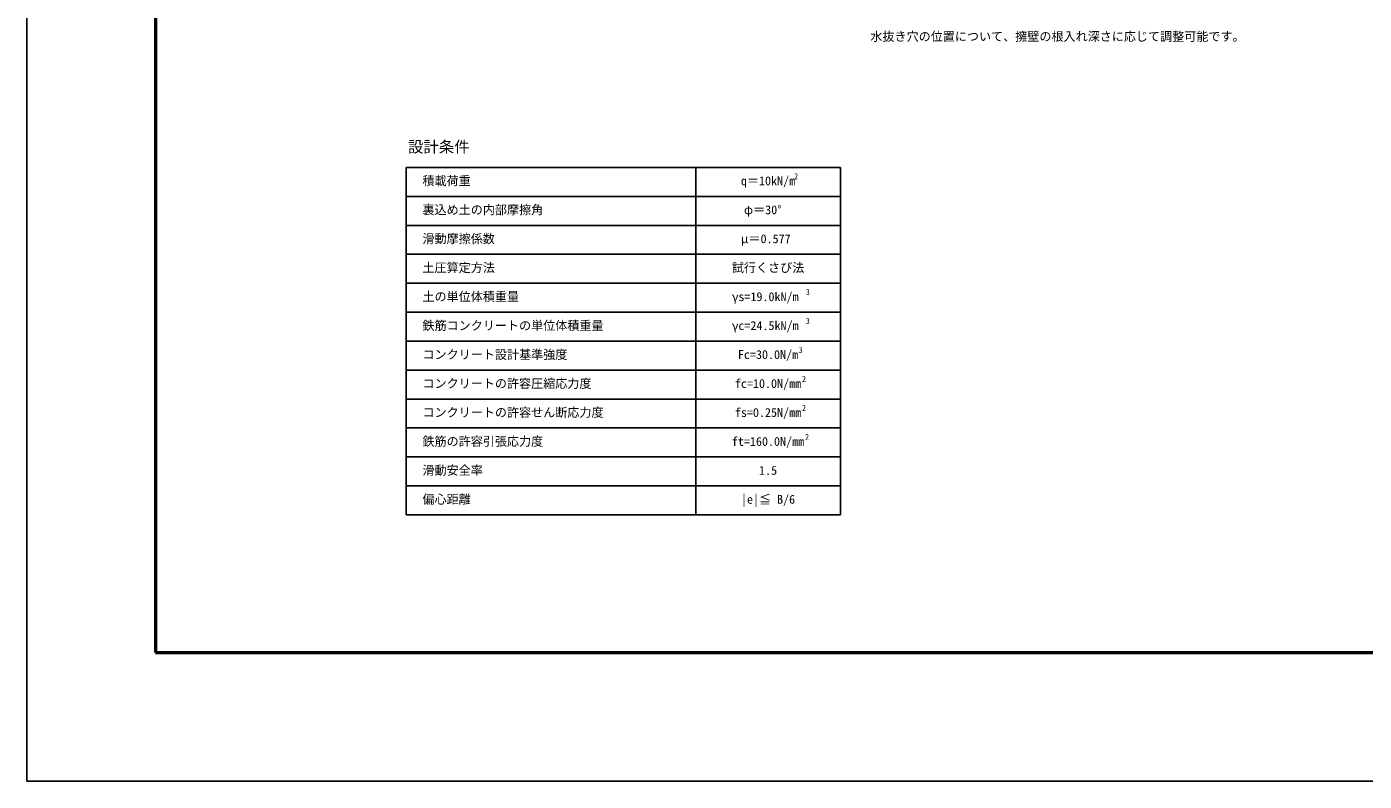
# Model space of a CAD drawing. Units: millimetres, scale not verified. Extents: x -67200 to 67200, y -23760 to 23760.
# Drawn here: x -67200 to -50576, y -23760 to -14378 of the extents above; entities that cross this region are included whole.
import ezdxf
from ezdxf.enums import TextEntityAlignment as Align

# ---------------------------------------------------------------- set-up
doc = ezdxf.new("R2010")
doc.units = ezdxf.units.MM
doc.header["$LTSCALE"] = 80
for name, color, linetype, lineweight in [('0-2_Defpoints', 5, 'Continuous', 25), ('0-4_HYO', 3, 'Continuous', 25), ('0-8_TXT', 7, 'Continuous', 25), ('0-9_WAKU', 3, 'Continuous', 25)]:
    doc.layers.add(name, color=color, linetype=linetype, lineweight=lineweight)
doc.styles.add('ＭＳ ゴシック', font='')
doc.styles.get('ＭＳ ゴシック').set_extended_font_data('MS Gothic')

msp = doc.modelspace()

# ---------------------------------------------------------------- linework, layer by layer
at = {"layer": '0-2_Defpoints'}
msp.add_lwpolyline([(-67200, -23760), (0, -23760), (0, 23760), (-67200, 23760)], close=True, dxfattribs=at)
at = {"layer": '0-4_HYO'}
for p, q in [((-62485.73, -16127.14), (-57085.73, -16127.14)), ((-62485.73, -16127.14), (-62485.73, -20447.14)), ((-58885.73, -16127.14), (-58885.73, -20447.14)), ((-57085.73, -16127.14), (-57085.73, -20447.14)), ((-62485.73, -16487.14), (-57085.73, -16487.14)), ((-62485.73, -16847.14), (-57085.73, -16847.14)), ((-62485.73, -17207.14), (-57085.73, -17207.14)), ((-62485.73, -17567.14), (-57085.73, -17567.14)), ((-62485.73, -17927.14), (-57085.73, -17927.14)), ((-62485.73, -18287.14), (-57085.73, -18287.14)), ((-62485.73, -18647.14), (-57085.73, -18647.14)), ((-62485.73, -19007.14), (-57085.73, -19007.14)), ((-62485.73, -19367.14), (-57085.73, -19367.14)), ((-62485.73, -19727.14), (-57085.73, -19727.14)), ((-62485.73, -20087.14), (-57085.73, -20087.14)), ((-62485.73, -20447.14), (-57085.73, -20447.14))]:
    msp.add_line(p, q, dxfattribs=at)
at = {"layer": '0-9_WAKU', "lineweight": 50}
msp.add_lwpolyline([(-65600, -22160), (-1600, -22160), (-1600, 22160), (-65600, 22160)], close=True, dxfattribs=at)

# ---------------------------------------------------------------- texts
at = {"layer": '0-8_TXT', "style": 'ＭＳ ゴシック'}
for s, height, p in [('水抜き穴の位置について、擁壁の根入れ深さに応じて調整可能です。', 110, (-56714.14, -14587.1)), ('設計条件', 140.8, (-62461.73, -15983.13)), ('積載荷重', 110, (-62281.47, -16382.14)), ('q＝10kN/m', 110, (-58323.23, -16382.14)), ('2', 73.31, (-57661.37, -16295.99)), ('裏込め土の内部摩擦角', 110, (-62281.47, -16742.14)), ('φ＝30°', 110, (-58285.73, -16742.14)), ('滑動摩擦係数', 110, (-62281.47, -17102.14)), ('μ＝0.577', 110, (-58323.23, -17102.14)), ('土圧算定方法', 110, (-62281.47, -17462.14)), ('試行くさび法', 110, (-58435.73, -17462.14)), ('土の単位体積重量', 110, (-62281.47, -17822.14)), ('γs=19.0kN/m', 110, (-58435.73, -17822.14)), ('3', 73.31, (-57516.26, -17735.99)), ('鉄筋コンクリートの単位体積重量', 110, (-62281.47, -18182.14)), ('γc=24.5kN/m', 110, (-58435.73, -18182.14)), ('3', 73.31, (-57516.26, -18095.99)), ('コンクリート設計基準強度', 110, (-62281.47, -18542.14)), ('Fc=30.0N/m', 110, (-58360.73, -18542.14)), ('3', 73.31, (-57603.89, -18455.99)), ('コンクリートの許容圧縮応力度', 110, (-62281.47, -18902.14)), ('fc=10.0N/mm', 110, (-58398.23, -18902.14)), ('2', 73.31, (-57564.33, -18815.99)), ('コンクリートの許容せん断応力度', 110, (-62281.47, -19262.14)), ('fs=0.25N/mm', 110, (-58398.23, -19262.14)), ('2', 73.31, (-57564.33, -19175.99)), ('2', 73.31, (-57526.73, -19535.99)), ('鉄筋の許容引張応力度', 110, (-62281.47, -19622.14)), ('ft=160.0N/mm', 110, (-58435.73, -19622.14)), ('滑動安全率', 110, (-62281.47, -19982.14)), ('1.5', 110, (-58098.23, -19982.14)), ('偏心距離', 110, (-62281.47, -20342.14)), ('|e|≦ B/6', 110, (-58323.23, -20342.14))]:
    msp.add_text(s, height=height, dxfattribs=at).set_placement(p, align=Align.BOTTOM_LEFT)

doc.saveas('drawing.dxf')
